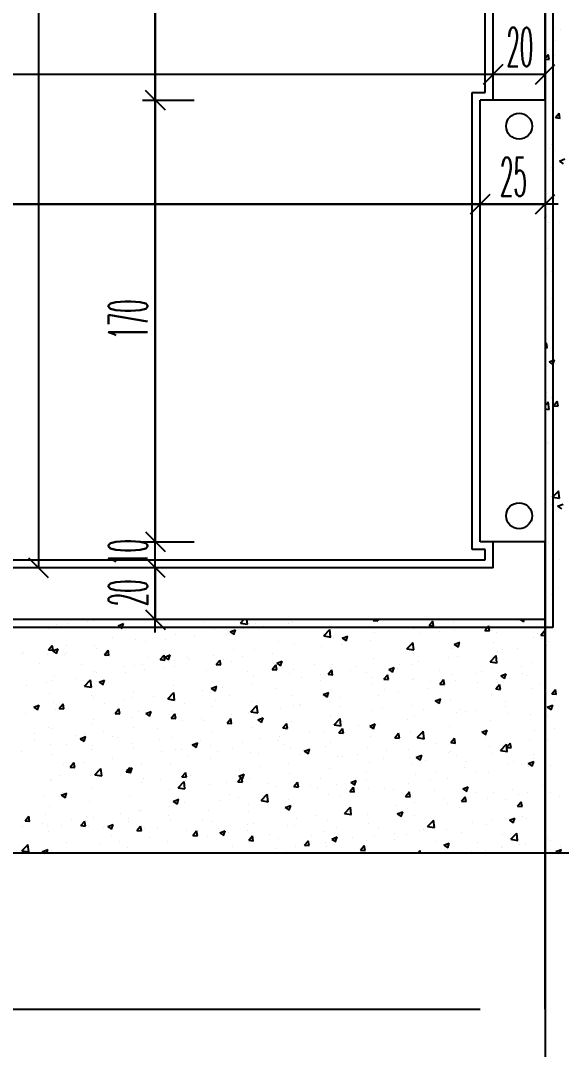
# Model space of a CAD drawing. Extents: x 78 to 306, y -397 to 18.
# Drawn here: x 271.4868 to 271.5284, y -396.7667 to -396.6874 of the extents above; entities that cross this region are included whole.
import ezdxf

# ---------------------------------------------------------------- set-up
doc = ezdxf.new("R2010")
doc.units = 0
doc.header["$LTSCALE"] = 0.5
doc.header["$MEASUREMENT"] = 0
for name, pattern in [('DASHDOT2', [0.5, 0.25, -0.125, 0, -0.125]), ('DASHED', [0.75, 0.5, -0.25]), ('DOT2', [0.125, 0, -0.125])]:
    doc.linetypes.add(name, pattern=pattern)
doc.layers.get('0').update_dxf_attribs({"linetype": 'CONTINUOUS'})
for name, color, linetype in [('AKS', 5, 'DASHDOT2'), ('ASHADE', 7, 'CONTINUOUS'), ('DUVAR', 6, 'CONTINUOUS'), ('INS.YAKL.', 30, 'CONTINUOUS'), ('IZDUSUM', 2, 'DOT2'), ('KOLON', 4, 'CONTINUOUS'), ('MERDIVEN', 3, 'CONTINUOUS'), ('OLCU', 31, 'CONTINUOUS'), ('SIVA', 7, 'CONTINUOUS'), ('TARAMA', 8, 'CONTINUOUS')]:
    doc.layers.add(name, color=color, linetype=linetype)
doc.styles.add('OLCUIC', font='ROMANS.SHX', dxfattribs={"width": 0.4, "height": 0.15})

msp = doc.modelspace()

# ---------------------------------------------------------------- linework, layer by layer
at = {"color": 0, "linetype": 'ByBlock'}
for p, q in [((271.523894, -396.69081), (271.522394, -396.69231)), ((271.522394, -396.69231), (271.523894, -396.69081)), ((271.526394, -396.69231), (271.527894, -396.69081)), ((271.497894, -396.69431), (271.496394, -396.69281)), ((271.496394, -396.69281), (271.497894, -396.69431)), ((271.522894, -396.70081), (271.521394, -396.70231)), ((271.521394, -396.70231), (271.522894, -396.70081)), ((271.526394, -396.70231), (271.527894, -396.70081)), ((271.496394, -396.72681), (271.497894, -396.72831)), ((271.496394, -396.72681), (271.497894, -396.72831)), ((271.487394, -396.72881), (271.488894, -396.73031)), ((271.497894, -396.73031), (271.496394, -396.72881)), ((271.497894, -396.73031), (271.496394, -396.72881)), ((271.496394, -396.73281), (271.497894, -396.73431))]:
    msp.add_line(p, q, dxfattribs=at)
at = {"layer": 'AKS'}
for p, q in [((271.515144, -396.35156), (271.515144, -396.83956)), ((271.511144, -396.35556), (271.511144, -396.83556)), ((271.525144, -396.35556), (271.525144, -396.83556)), ((271.333144, -396.69556), (271.629144, -396.69556)), ((271.333144, -396.72156), (271.625144, -396.72156)), ((271.333144, -396.72556), (271.629144, -396.72556))]:
    msp.add_line(p, q, dxfattribs=at)
at = {"layer": 'ASHADE'}
for centre in [(271.525144, -396.69556), (271.525144, -396.72556)]:
    msp.add_circle(centre, 0.001, dxfattribs=at)
at = {"layer": 'DUVAR'}
for p, q in [((271.523144, -396.69356), (271.523144, -396.66056)), ((271.527144, -396.69356), (271.527144, -396.66056)), ((271.523144, -396.72956), (271.523144, -396.72756)), ((271.527144, -396.73356), (271.527144, -396.72756)), ((271.523144, -396.72956), (271.426144, -396.72956)), ((271.527144, -396.73356), (271.422144, -396.73356))]:
    msp.add_line(p, q, dxfattribs=at)
at = {"layer": 'INS.YAKL.', "linetype": 'DASHED', "ltscale": 0.5}
msp.add_line((271.527144, -396.439736), (271.527144, -396.897594), dxfattribs=at)
at = {"layer": 'IZDUSUM', "ltscale": 0.6}
for p, q in [((271.527144, -396.76356), (271.527144, -396.73356)), ((271.422144, -396.76356), (271.527144, -396.76356))]:
    msp.add_line(p, q, dxfattribs=at)
at = {"layer": 'KOLON'}
for p, q in [((271.522144, -396.72756), (271.522144, -396.69356)), ((271.527144, -396.69356), (271.522144, -396.69356)), ((271.527144, -396.69356), (271.527144, -396.72756)), ((271.527144, -396.72756), (271.522144, -396.72756))]:
    msp.add_line(p, q, dxfattribs=at)
at = {"layer": 'MERDIVEN'}
msp.add_line((271.545144, -396.75156), (271.404144, -396.75156), dxfattribs=at)
at = {"layer": 'OLCU', "ltscale": 1.4}
for p, q in [((271.497144, -396.73456), (271.497144, -396.45656)), ((271.488144, -396.58856), (271.488144, -396.72956)), ((271.497144, -396.66056), (271.497144, -396.69356)), ((271.143144, -396.69156), (271.523144, -396.69156)), ((271.523144, -396.69156), (271.527144, -396.69156)), ((271.496144, -396.69356), (271.500144, -396.69356)), ((271.497144, -396.69356), (271.497144, -396.72756)), ((271.528144, -396.70156), (271.138144, -396.70156)), ((271.427144, -396.70156), (271.522144, -396.70156)), ((271.522144, -396.70156), (271.527144, -396.70156)), ((271.497144, -396.72756), (271.497144, -396.72606)), ((271.496144, -396.72756), (271.500144, -396.72756)), ((271.497144, -396.72956), (271.497144, -396.73356)), ((271.497144, -396.72956), (271.497144, -396.73106))]:
    msp.add_line(p, q, dxfattribs=at)
at = {"layer": 'SIVA', "ltscale": 1.4}
for p, q in [((271.522544, -396.69296), (271.522544, -396.65996)), ((271.527744, -396.66816), (271.527744, -396.69356)), ((271.521544, -396.72816), (271.521544, -396.69296)), ((271.521544, -396.69296), (271.522544, -396.69296)), ((271.527744, -396.69356), (271.527744, -396.72756)), ((271.522544, -396.72816), (271.521544, -396.72816)), ((271.522544, -396.72896), (271.522544, -396.72816)), ((271.527744, -396.72756), (271.527744, -396.73416)), ((271.426744, -396.72896), (271.522544, -396.72896)), ((271.527744, -396.73416), (271.421544, -396.73416))]:
    msp.add_line(p, q, dxfattribs=at)
at = {"layer": 'TARAMA'}
for p, q in [((271.52797, -396.687934), (271.52797, -396.687934)), ((271.528304, -396.68812), (271.528304, -396.68812)), ((271.52791, -396.688964), (271.52791, -396.688964)), ((271.527144, -396.690336), (271.527392, -396.69004)), ((271.527456, -396.690418), (271.527387, -396.690042)), ((271.52748, -396.689642), (271.52748, -396.689642)), ((271.527893, -396.690103), (271.527893, -396.690103)), ((271.527144, -396.690388), (271.527462, -396.690416)), ((271.527837, -396.690961), (271.527837, -396.690961)), ((271.527764, -396.692958), (271.527764, -396.692958)), ((271.52771, -396.69366), (271.52771, -396.69366)), ((271.527207, -396.695041), (271.527207, -396.695041)), ((271.527691, -396.694956), (271.527691, -396.694956)), ((271.527936, -396.694898), (271.528225, -396.694553)), ((271.527936, -396.694898), (271.528294, -396.694929)), ((271.528289, -396.694931), (271.528219, -396.694555)), ((271.527463, -396.69724), (271.527463, -396.69724)), ((271.527618, -396.696953), (271.527618, -396.696953)), ((271.527951, -396.697421), (271.527951, -396.697421)), ((271.528249, -396.698247), (271.528669, -396.698085)), ((271.527545, -396.698951), (271.527545, -396.698951)), ((271.527641, -396.698771), (271.527641, -396.698771)), ((271.528249, -396.698247), (271.528547, -396.698448)), ((271.527472, -396.700948), (271.527472, -396.700948)), ((271.527565, -396.70094), (271.527565, -396.70094)), ((271.527693, -396.701258), (271.527693, -396.701258)), ((271.528048, -396.701293), (271.528048, -396.701293)), ((271.527144, -396.702461), (271.527209, -396.702436)), ((271.527144, -396.702615), (271.527203, -396.702438)), ((271.527399, -396.702945), (271.527399, -396.702945)), ((271.528259, -396.703007), (271.528259, -396.703007)), ((271.527326, -396.704943), (271.527326, -396.704943)), ((271.527445, -396.704838), (271.527445, -396.704838)), ((271.527624, -396.706738), (271.527624, -396.706738)), ((271.527254, -396.70694), (271.527254, -396.70694)), ((271.527181, -396.708937), (271.527181, -396.708937)), ((271.527675, -396.708856), (271.527675, -396.708856)), ((271.527313, -396.709608), (271.527313, -396.709608)), ((271.527144, -396.712358), (271.527251, -396.712229)), ((271.527236, -396.711776), (271.527236, -396.711776)), ((271.527315, -396.712607), (271.527246, -396.712231)), ((271.527427, -396.712436), (271.527427, -396.712436)), ((271.527144, -396.71259), (271.527321, -396.712606)), ((271.527451, -396.713715), (271.527871, -396.713554)), ((271.527451, -396.713715), (271.527749, -396.713916)), ((271.527743, -396.713918), (271.527865, -396.713555)), ((271.52793, -396.713844), (271.52793, -396.713844)), ((271.527271, -396.716039), (271.527271, -396.716039)), ((271.527144, -396.717064), (271.527399, -396.716799)), ((271.527459, -396.717369), (271.527393, -396.716799)), ((271.527657, -396.716453), (271.527657, -396.716453)), ((271.527795, -396.717087), (271.528084, -396.716743)), ((271.527795, -396.717087), (271.528153, -396.717119)), ((271.528148, -396.71712), (271.528078, -396.716744)), ((271.527144, -396.717319), (271.527465, -396.717369)), ((271.527367, -396.719911), (271.527367, -396.719911)), ((271.527409, -396.720033), (271.527409, -396.720033)), ((271.528111, -396.72229), (271.528111, -396.72229)), ((271.527639, -396.724051), (271.527639, -396.724051)), ((271.527727, -396.724124), (271.528194, -396.723637)), ((271.527727, -396.724124), (271.52826, -396.724207)), ((271.528254, -396.724207), (271.528188, -396.723637)), ((271.527602, -396.72468), (271.527602, -396.72468)), ((271.528112, -396.724833), (271.528532, -396.724671)), ((271.528112, -396.724833), (271.528411, -396.725034)), ((271.528208, -396.726162), (271.528208, -396.726162)), ((271.527392, -396.727631), (271.527392, -396.727631)), ((271.528235, -396.728914), (271.528235, -396.728914)), ((271.528158, -396.731083), (271.528158, -396.731083)), ((271.527622, -396.731649), (271.527622, -396.731649)), ((271.527784, -396.731607), (271.527784, -396.731607)), ((271.491918, -396.733695), (271.491918, -396.733695)), ((271.492401, -396.733638), (271.492401, -396.733638)), ((271.494283, -396.734028), (271.494703, -396.733867)), ((271.494575, -396.734231), (271.494697, -396.733868)), ((271.500836, -396.733754), (271.500836, -396.733754)), ((271.500967, -396.733574), (271.500967, -396.733574)), ((271.503704, -396.733827), (271.50396, -396.73356)), ((271.503704, -396.733827), (271.504237, -396.73391)), ((271.50417, -396.73371), (271.50417, -396.73371)), ((271.504232, -396.73391), (271.504191, -396.73356)), ((271.504842, -396.733844), (271.504842, -396.733844)), ((271.507373, -396.733845), (271.507373, -396.733845)), ((271.507739, -396.733771), (271.507739, -396.733771)), ((271.513911, -396.733634), (271.513973, -396.73356)), ((271.513911, -396.733634), (271.514269, -396.733665)), ((271.514263, -396.733667), (271.514244, -396.73356)), ((271.518214, -396.73401), (271.518503, -396.733666)), ((271.518567, -396.734043), (271.518498, -396.733667)), ((271.520108, -396.733778), (271.520108, -396.733778)), ((271.525078, -396.733647), (271.525078, -396.733647)), ((271.52523, -396.73356), (271.525491, -396.733736)), ((271.525485, -396.733737), (271.525545, -396.73356)), ((271.488901, -396.734238), (271.488901, -396.734238)), ((271.489541, -396.733937), (271.489541, -396.733937)), ((271.490416, -396.733893), (271.490416, -396.733893)), ((271.494283, -396.734028), (271.494581, -396.734229)), ((271.497337, -396.734354), (271.497337, -396.734354)), ((271.501726, -396.734294), (271.501726, -396.734294)), ((271.502906, -396.734509), (271.503326, -396.734347)), ((271.502906, -396.734509), (271.503204, -396.73471)), ((271.503198, -396.734711), (271.50332, -396.734349)), ((271.503965, -396.734268), (271.503965, -396.734268)), ((271.505467, -396.73407), (271.505467, -396.73407)), ((271.510107, -396.73482), (271.510575, -396.734333)), ((271.510126, -396.734652), (271.510126, -396.734652)), ((271.510635, -396.734903), (271.510569, -396.734333)), ((271.510575, -396.73398), (271.510575, -396.73398)), ((271.513625, -396.734052), (271.513625, -396.734052)), ((271.513778, -396.734116), (271.513778, -396.734116)), ((271.513997, -396.734585), (271.513997, -396.734585)), ((271.516981, -396.734251), (271.516981, -396.734251)), ((271.517077, -396.734162), (271.517077, -396.734162)), ((271.517514, -396.734643), (271.517514, -396.734643)), ((271.518214, -396.73401), (271.518573, -396.734042)), ((271.519016, -396.734445), (271.519016, -396.734445)), ((271.520184, -396.734386), (271.520184, -396.734386)), ((271.521288, -396.734146), (271.521288, -396.734146)), ((271.522518, -396.734387), (271.522807, -396.734042)), ((271.522518, -396.734387), (271.522876, -396.734418)), ((271.52287, -396.73442), (271.522801, -396.734044)), ((271.523387, -396.734522), (271.523387, -396.734522)), ((271.52659, -396.734657), (271.52659, -396.734657)), ((271.526821, -396.734763), (271.52711, -396.734419)), ((271.527174, -396.734796), (271.527105, -396.73442)), ((271.493838, -396.734955), (271.493838, -396.734955)), ((271.495615, -396.7351), (271.495615, -396.7351)), ((271.496401, -396.735264), (271.496401, -396.735264)), ((271.497903, -396.735066), (271.497903, -396.735066)), ((271.498695, -396.734678), (271.498695, -396.734678)), ((271.500176, -396.734767), (271.500176, -396.734767)), ((271.506627, -396.735253), (271.506627, -396.735253)), ((271.50785, -396.735419), (271.50785, -396.735419)), ((271.510107, -396.73482), (271.510641, -396.734903)), ((271.510881, -396.735034), (271.510881, -396.735034)), ((271.511452, -396.735441), (271.511452, -396.735441)), ((271.511528, -396.734989), (271.511949, -396.734828)), ((271.511528, -396.734989), (271.511827, -396.73519)), ((271.511821, -396.735192), (271.511943, -396.734829)), ((271.513725, -396.735142), (271.513725, -396.735142)), ((271.516511, -396.735813), (271.516978, -396.735326)), ((271.517038, -396.735896), (271.516972, -396.735327)), ((271.520151, -396.73547), (271.520571, -396.735308)), ((271.520444, -396.735672), (271.520565, -396.73531)), ((271.523151, -396.735326), (271.523151, -396.735326)), ((271.526232, -396.734903), (271.526232, -396.734903)), ((271.526821, -396.734763), (271.52718, -396.734795)), ((271.527374, -396.735229), (271.527374, -396.735229)), ((271.48684, -396.736156), (271.48684, -396.736156)), ((271.486987, -396.736099), (271.486987, -396.736099)), ((271.488922, -396.735888), (271.489211, -396.735543)), ((271.488922, -396.735888), (271.48928, -396.735919)), ((271.489274, -396.735921), (271.489205, -396.735545)), ((271.489242, -396.735963), (271.489662, -396.735802)), ((271.489242, -396.735963), (271.48954, -396.736164)), ((271.489468, -396.735934), (271.489468, -396.735934)), ((271.489534, -396.736166), (271.489656, -396.735803)), ((271.490189, -396.736234), (271.490189, -396.736234)), ((271.490339, -396.735556), (271.490339, -396.735556)), ((271.49034, -396.736062), (271.49034, -396.736062)), ((271.492498, -396.73555), (271.492498, -396.73555)), ((271.492612, -396.735763), (271.492612, -396.735763)), ((271.493225, -396.736264), (271.493514, -396.73592)), ((271.493578, -396.736297), (271.493509, -396.735921)), ((271.503128, -396.735853), (271.503128, -396.735853)), ((271.504769, -396.735841), (271.504769, -396.735841)), ((271.506161, -396.736138), (271.506161, -396.736138)), ((271.50995, -396.735639), (271.50995, -396.735639)), ((271.516511, -396.735813), (271.517044, -396.735896)), ((271.517005, -396.73616), (271.517005, -396.73616)), ((271.520035, -396.735775), (271.520035, -396.735775)), ((271.520151, -396.73547), (271.52045, -396.735671)), ((271.523499, -396.736014), (271.523499, -396.736014)), ((271.523875, -396.73583), (271.523875, -396.73583)), ((271.525001, -396.735816), (271.525001, -396.735816)), ((271.527274, -396.735517), (271.527274, -396.735517)), ((271.488252, -396.736905), (271.488252, -396.736905)), ((271.488837, -396.73626), (271.488837, -396.73626)), ((271.493225, -396.736264), (271.493584, -396.736296)), ((271.493392, -396.73637), (271.493392, -396.73637)), ((271.496595, -396.736505), (271.496595, -396.736505)), ((271.497529, -396.736641), (271.497818, -396.736296)), ((271.497529, -396.736641), (271.497887, -396.736672)), ((271.497882, -396.736674), (271.497812, -396.736298)), ((271.497864, -396.736444), (271.498284, -396.736282)), ((271.497864, -396.736444), (271.498163, -396.736645)), ((271.498157, -396.736647), (271.498279, -396.736284)), ((271.498622, -396.736675), (271.498622, -396.736675)), ((271.499629, -396.736454), (271.499629, -396.736454)), ((271.499798, -396.73664), (271.499798, -396.73664)), ((271.501653, -396.736291), (271.501653, -396.736291)), ((271.501832, -396.737017), (271.502122, -396.736673)), ((271.501832, -396.737017), (271.502191, -396.737049)), ((271.502185, -396.73705), (271.502116, -396.736674)), ((271.502387, -396.736635), (271.502387, -396.736635)), ((271.503001, -396.736776), (271.503001, -396.736776)), ((271.503889, -396.736437), (271.503889, -396.736437)), ((271.506204, -396.736911), (271.506204, -396.736911)), ((271.506487, -396.736924), (271.506907, -396.736763)), ((271.506487, -396.736924), (271.506786, -396.737126)), ((271.50678, -396.737127), (271.506901, -396.736765)), ((271.510808, -396.737032), (271.510808, -396.737032)), ((271.513924, -396.736582), (271.513924, -396.736582)), ((271.515936, -396.737009), (271.515936, -396.737009)), ((271.516877, -396.737031), (271.516877, -396.737031)), ((271.517438, -396.736812), (271.517438, -396.736812)), ((271.51971, -396.736513), (271.51971, -396.736513)), ((271.520376, -396.73643), (271.520376, -396.73643)), ((271.522914, -396.736806), (271.523382, -396.736319)), ((271.522914, -396.736806), (271.523448, -396.736889)), ((271.523442, -396.736889), (271.523376, -396.73632)), ((271.526159, -396.7369), (271.526159, -396.7369)), ((271.491455, -396.73704), (271.491455, -396.73704)), ((271.492425, -396.737547), (271.492425, -396.737547)), ((271.492631, -396.737655), (271.492631, -396.737655)), ((271.494657, -396.737176), (271.494657, -396.737176)), ((271.494823, -396.73763), (271.494823, -396.73763)), ((271.495542, -396.737097), (271.495542, -396.737097)), ((271.49613, -396.737055), (271.49613, -396.737055)), ((271.496325, -396.737433), (271.496325, -396.737433)), ((271.49786, -396.737311), (271.49786, -396.737311)), ((271.498597, -396.737133), (271.498597, -396.737133)), ((271.501063, -396.737446), (271.501063, -396.737446)), ((271.504266, -396.737582), (271.504266, -396.737582)), ((271.506136, -396.737394), (271.506425, -396.737049)), ((271.506136, -396.737394), (271.506495, -396.737425)), ((271.506489, -396.737427), (271.506419, -396.737051)), ((271.507469, -396.737717), (271.507469, -396.737717)), ((271.507777, -396.737416), (271.507777, -396.737416)), ((271.509407, -396.737046), (271.509407, -396.737046)), ((271.509874, -396.737807), (271.509874, -396.737807)), ((271.510439, -396.73777), (271.510729, -396.737426)), ((271.510439, -396.73777), (271.510798, -396.737802)), ((271.510792, -396.737803), (271.510723, -396.737427)), ((271.512146, -396.737508), (271.512146, -396.737508)), ((271.51261, -396.737182), (271.51261, -396.737182)), ((271.513378, -396.737631), (271.513378, -396.737631)), ((271.514743, -396.738147), (271.515032, -396.737802)), ((271.515096, -396.73818), (271.515026, -396.737804)), ((271.51511, -396.737405), (271.51553, -396.737243)), ((271.51511, -396.737405), (271.515408, -396.737606)), ((271.515402, -396.737608), (271.515524, -396.737245)), ((271.515813, -396.737317), (271.515813, -396.737317)), ((271.519016, -396.737452), (271.519016, -396.737452)), ((271.519962, -396.737773), (271.519962, -396.737773)), ((271.521814, -396.737748), (271.521814, -396.737748)), ((271.522219, -396.737588), (271.522219, -396.737588)), ((271.523079, -396.737323), (271.523079, -396.737323)), ((271.523733, -396.737885), (271.524153, -396.737724)), ((271.524025, -396.738088), (271.524147, -396.737726)), ((271.525313, -396.737147), (271.525313, -396.737147)), ((271.525422, -396.737723), (271.525422, -396.737723)), ((271.488761, -396.738428), (271.488761, -396.738428)), ((271.489131, -396.738256), (271.489131, -396.738256)), ((271.489395, -396.737931), (271.489395, -396.737931)), ((271.491033, -396.738129), (271.491033, -396.738129)), ((271.491692, -396.738679), (271.49216, -396.738192)), ((271.49222, -396.738762), (271.492154, -396.738192)), ((271.492823, -396.738379), (271.493243, -396.738218)), ((271.492823, -396.738379), (271.493121, -396.73858)), ((271.493116, -396.738582), (271.493237, -396.738219)), ((271.50158, -396.738288), (271.50158, -396.738288)), ((271.504583, -396.738504), (271.504583, -396.738504)), ((271.504696, -396.737838), (271.504696, -396.737838)), ((271.508372, -396.738005), (271.508372, -396.738005)), ((271.509878, -396.738232), (271.509878, -396.738232)), ((271.510672, -396.737852), (271.510672, -396.737852)), ((271.513851, -396.738579), (271.513851, -396.738579)), ((271.513875, -396.737988), (271.513875, -396.737988)), ((271.514743, -396.738147), (271.515102, -396.738178)), ((271.516932, -396.738157), (271.516932, -396.738157)), ((271.517078, -396.738123), (271.517078, -396.738123)), ((271.518314, -396.738348), (271.518314, -396.738348)), ((271.519047, -396.738524), (271.519336, -396.738179)), ((271.519047, -396.738524), (271.519405, -396.738555)), ((271.519399, -396.738556), (271.51933, -396.73818)), ((271.520281, -396.738258), (271.520281, -396.738258)), ((271.521921, -396.73838), (271.521921, -396.73838)), ((271.52335, -396.7389), (271.523639, -396.738555)), ((271.523423, -396.738182), (271.523423, -396.738182)), ((271.523484, -396.738394), (271.523484, -396.738394)), ((271.523703, -396.738933), (271.523634, -396.738557)), ((271.523733, -396.737885), (271.524031, -396.738087)), ((271.525695, -396.737883), (271.525695, -396.737883)), ((271.526687, -396.738529), (271.526687, -396.738529)), ((271.487259, -396.738626), (271.487259, -396.738626)), ((271.488996, -396.739284), (271.488996, -396.739284)), ((271.491692, -396.738679), (271.492226, -396.738761)), ((271.495469, -396.739095), (271.495469, -396.739095)), ((271.498096, -396.739672), (271.498563, -396.739185)), ((271.498549, -396.738672), (271.498549, -396.738672)), ((271.498624, -396.739755), (271.498557, -396.739185)), ((271.500808, -396.739001), (271.500808, -396.739001)), ((271.501446, -396.738859), (271.501866, -396.738698)), ((271.501446, -396.738859), (271.501744, -396.739061)), ((271.501738, -396.739062), (271.50186, -396.7387)), ((271.50231, -396.738803), (271.50231, -396.738803)), ((271.506379, -396.738833), (271.506379, -396.738833)), ((271.507704, -396.739413), (271.507704, -396.739413)), ((271.510069, -396.73934), (271.510489, -396.739179)), ((271.510069, -396.73934), (271.510367, -396.739541)), ((271.510361, -396.739543), (271.510483, -396.73918)), ((271.510735, -396.739029), (271.510735, -396.739029)), ((271.514357, -396.739376), (271.514357, -396.739376)), ((271.514815, -396.738949), (271.514815, -396.738949)), ((271.515859, -396.739178), (271.515859, -396.739178)), ((271.518132, -396.738879), (271.518132, -396.738879)), ((271.523006, -396.73932), (271.523006, -396.73932)), ((271.52335, -396.7389), (271.523709, -396.738931)), ((271.526086, -396.738898), (271.526086, -396.738898)), ((271.527604, -396.739247), (271.527604, -396.739247)), ((271.527654, -396.739277), (271.527943, -396.738932)), ((271.527654, -396.739277), (271.528012, -396.739308)), ((271.528007, -396.739309), (271.527937, -396.738933)), ((271.487782, -396.740314), (271.488202, -396.740153)), ((271.488074, -396.740517), (271.488196, -396.740154)), ((271.489322, -396.739929), (271.489322, -396.739929)), ((271.489754, -396.740401), (271.490043, -396.740056)), ((271.490107, -396.740434), (271.490038, -396.740058)), ((271.492199, -396.73942), (271.492199, -396.73942)), ((271.492352, -396.739545), (271.492352, -396.739545)), ((271.493244, -396.739997), (271.493244, -396.739997)), ((271.494746, -396.739799), (271.494746, -396.739799)), ((271.495402, -396.739555), (271.495402, -396.739555)), ((271.497019, -396.7395), (271.497019, -396.7395)), ((271.498096, -396.739672), (271.498629, -396.739755)), ((271.498605, -396.73969), (271.498605, -396.73969)), ((271.499381, -396.740034), (271.499381, -396.740034)), ((271.501807, -396.739825), (271.501807, -396.739825)), ((271.50288, -396.739433), (271.50288, -396.739433)), ((271.504499, -396.740665), (271.504967, -396.740178)), ((271.504623, -396.739836), (271.504623, -396.739836)), ((271.505027, -396.740748), (271.504961, -396.740178)), ((271.50501, -396.739961), (271.50501, -396.739961)), ((271.507817, -396.74015), (271.507817, -396.74015)), ((271.508213, -396.740096), (271.508213, -396.740096)), ((271.508295, -396.740174), (271.508295, -396.740174)), ((271.510568, -396.739875), (271.510568, -396.739875)), ((271.511316, -396.73955), (271.511316, -396.73955)), ((271.516859, -396.740154), (271.516859, -396.740154)), ((271.518691, -396.73982), (271.519111, -396.739659)), ((271.518691, -396.73982), (271.51899, -396.740022)), ((271.518984, -396.740023), (271.519106, -396.739661)), ((271.519889, -396.73977), (271.519889, -396.73977)), ((271.524105, -396.739847), (271.524105, -396.739847)), ((271.527314, -396.740301), (271.527734, -396.74014)), ((271.527607, -396.740504), (271.527728, -396.740141)), ((271.527906, -396.739751), (271.527906, -396.739751)), ((271.487183, -396.740795), (271.487183, -396.740795)), ((271.487782, -396.740314), (271.48808, -396.740515)), ((271.489455, -396.740496), (271.489455, -396.740496)), ((271.489754, -396.740401), (271.490113, -396.740432)), ((271.494058, -396.740778), (271.494347, -396.740433)), ((271.494058, -396.740778), (271.494416, -396.740809)), ((271.494411, -396.740811), (271.494341, -396.740434)), ((271.495882, -396.740635), (271.495882, -396.740635)), ((271.496404, -396.740795), (271.496825, -396.740633)), ((271.496404, -396.740795), (271.496703, -396.740996)), ((271.496697, -396.740997), (271.496819, -396.740635)), ((271.498361, -396.741154), (271.498651, -396.740809)), ((271.498476, -396.74067), (271.498476, -396.74067)), ((271.498714, -396.741187), (271.498645, -396.740811)), ((271.501507, -396.740286), (271.501507, -396.740286)), ((271.503004, -396.740871), (271.503004, -396.740871)), ((271.504318, -396.740751), (271.504318, -396.740751)), ((271.504499, -396.740665), (271.505033, -396.740748)), ((271.506793, -396.740372), (271.506793, -396.740372)), ((271.511416, -396.740231), (271.511416, -396.740231)), ((271.513778, -396.740577), (271.513778, -396.740577)), ((271.514619, -396.740367), (271.514619, -396.740367)), ((271.517822, -396.740502), (271.517822, -396.740502)), ((271.520342, -396.740747), (271.520342, -396.740747)), ((271.520606, -396.740448), (271.520606, -396.740448)), ((271.521025, -396.740637), (271.521025, -396.740637)), ((271.521845, -396.740549), (271.521845, -396.740549)), ((271.524117, -396.74025), (271.524117, -396.74025)), ((271.524228, -396.740773), (271.524228, -396.740773)), ((271.526013, -396.740895), (271.526013, -396.740895)), ((271.527314, -396.740301), (271.527613, -396.740502)), ((271.527431, -396.740908), (271.527431, -396.740908)), ((271.492279, -396.741542), (271.492279, -396.741542)), ((271.492383, -396.741235), (271.492383, -396.741235)), ((271.495396, -396.741092), (271.495396, -396.741092)), ((271.498361, -396.741154), (271.49872, -396.741185)), ((271.49923, -396.741367), (271.49923, -396.741367)), ((271.500732, -396.74117), (271.500732, -396.74117)), ((271.500819, -396.741351), (271.500819, -396.741351)), ((271.502665, -396.741531), (271.502954, -396.741186)), ((271.502665, -396.741531), (271.503023, -396.741562)), ((271.503018, -396.741564), (271.502948, -396.741187)), ((271.505027, -396.741275), (271.505447, -396.741114)), ((271.505027, -396.741275), (271.505326, -396.741476)), ((271.50532, -396.741478), (271.505441, -396.741115)), ((271.506968, -396.741907), (271.507258, -396.741562)), ((271.507321, -396.74194), (271.507252, -396.741564)), ((271.507631, -396.741411), (271.507631, -396.741411)), ((271.510662, -396.741027), (271.510662, -396.741027)), ((271.510903, -396.741658), (271.51137, -396.741171)), ((271.510903, -396.741658), (271.511436, -396.741741)), ((271.51143, -396.741741), (271.511364, -396.741171)), ((271.512779, -396.741742), (271.512779, -396.741742)), ((271.513608, -396.741649), (271.513608, -396.741649)), ((271.51365, -396.741756), (271.51407, -396.741594)), ((271.51365, -396.741756), (271.513948, -396.741957)), ((271.513943, -396.741959), (271.514064, -396.741596)), ((271.514281, -396.741545), (271.514281, -396.741545)), ((271.516553, -396.741245), (271.516553, -396.741245)), ((271.517107, -396.741049), (271.517107, -396.741049)), ((271.519816, -396.741768), (271.519816, -396.741768)), ((271.522933, -396.741318), (271.522933, -396.741318)), ((271.487827, -396.74235), (271.487827, -396.74235)), ((271.488884, -396.741836), (271.488884, -396.741836)), ((271.489249, -396.741926), (271.489249, -396.741926)), ((271.49103, -396.742485), (271.49103, -396.742485)), ((271.491363, -396.74273), (271.491783, -396.742569)), ((271.491656, -396.742933), (271.491777, -396.74257)), ((271.491666, -396.742363), (271.491666, -396.742363)), ((271.493168, -396.742166), (271.493168, -396.742166)), ((271.493821, -396.742553), (271.493821, -396.742553)), ((271.49544, -396.741866), (271.49544, -396.741866)), ((271.49732, -396.741952), (271.49732, -396.741952)), ((271.501434, -396.742283), (271.501434, -396.742283)), ((271.50455, -396.741833), (271.50455, -396.741833)), ((271.506717, -396.74254), (271.506717, -396.74254)), ((271.506968, -396.741907), (271.507327, -396.741939)), ((271.508989, -396.742241), (271.508989, -396.742241)), ((271.510108, -396.74225), (271.510108, -396.74225)), ((271.511272, -396.742284), (271.511561, -396.741939)), ((271.511272, -396.742284), (271.511631, -396.742315)), ((271.511625, -396.742317), (271.511555, -396.74194)), ((271.513705, -396.742574), (271.513705, -396.742574)), ((271.515576, -396.74266), (271.515865, -396.742315)), ((271.515928, -396.742693), (271.515859, -396.742317)), ((271.516786, -396.742152), (271.516786, -396.742152)), ((271.517306, -396.742651), (271.517774, -396.742164)), ((271.517834, -396.742734), (271.517768, -396.742164)), ((271.522273, -396.742236), (271.522693, -396.742075)), ((271.522273, -396.742236), (271.522571, -396.742437)), ((271.522565, -396.742439), (271.522687, -396.742076)), ((271.526328, -396.742117), (271.526328, -396.742117)), ((271.52783, -396.74192), (271.52783, -396.74192)), ((271.487877, -396.742862), (271.487877, -396.742862)), ((271.489092, -396.743156), (271.489092, -396.743156)), ((271.490321, -396.743153), (271.490321, -396.743153)), ((271.491363, -396.74273), (271.491662, -396.742931)), ((271.492295, -396.743291), (271.492295, -396.743291)), ((271.494233, -396.742621), (271.494233, -396.742621)), ((271.495323, -396.74309), (271.495323, -396.74309)), ((271.497436, -396.742756), (271.497436, -396.742756)), ((271.498403, -396.742667), (271.498403, -396.742667)), ((271.499986, -396.74321), (271.500406, -396.743049)), ((271.499986, -396.74321), (271.500284, -396.743412)), ((271.500278, -396.743413), (271.5004, -396.743051)), ((271.500639, -396.742891), (271.500639, -396.742891)), ((271.501426, -396.743237), (271.501426, -396.743237)), ((271.503842, -396.743027), (271.503842, -396.743027)), ((271.505215, -396.742738), (271.505215, -396.742738)), ((271.506609, -396.742851), (271.506609, -396.742851)), ((271.507045, -396.743162), (271.507045, -396.743162)), ((271.510248, -396.743297), (271.510248, -396.743297)), ((271.510589, -396.743024), (271.510589, -396.743024)), ((271.515576, -396.74266), (271.515934, -396.742692)), ((271.517306, -396.742651), (271.51784, -396.742734)), ((271.518764, -396.743113), (271.518764, -396.743113)), ((271.519879, -396.743037), (271.520168, -396.742692)), ((271.519879, -396.743037), (271.520238, -396.743068)), ((271.520232, -396.74307), (271.520163, -396.742694)), ((271.520266, -396.742915), (271.520266, -396.742915)), ((271.522538, -396.742616), (271.522538, -396.742616)), ((271.52286, -396.743315), (271.52286, -396.743315)), ((271.52371, -396.743644), (271.524177, -396.743157)), ((271.524237, -396.743727), (271.524171, -396.743157)), ((271.524183, -396.743413), (271.524472, -396.743068)), ((271.524535, -396.743446), (271.524466, -396.74307)), ((271.52594, -396.742893), (271.52594, -396.742893)), ((271.527356, -396.742827), (271.527356, -396.742827)), ((271.486822, -396.743754), (271.486822, -396.743754)), ((271.489176, -396.743924), (271.489176, -396.743924)), ((271.492206, -396.743539), (271.492206, -396.743539)), ((271.495498, -396.743427), (271.495498, -396.743427)), ((271.497651, -396.743734), (271.497651, -396.743734)), ((271.498701, -396.743562), (271.498701, -396.743562)), ((271.499153, -396.743536), (271.499153, -396.743536)), ((271.499611, -396.744052), (271.499611, -396.744052)), ((271.501904, -396.743697), (271.501904, -396.743697)), ((271.50311, -396.743451), (271.50311, -396.743451)), ((271.504477, -396.743831), (271.504477, -396.743831)), ((271.505107, -396.743833), (271.505107, -396.743833)), ((271.507558, -396.743408), (271.507558, -396.743408)), ((271.50831, -396.743968), (271.50831, -396.743968)), ((271.508609, -396.743691), (271.509029, -396.74353)), ((271.508609, -396.743691), (271.508907, -396.743892)), ((271.508901, -396.743894), (271.509023, -396.743531)), ((271.5112, -396.744109), (271.5112, -396.744109)), ((271.511513, -396.744103), (271.511513, -396.744103)), ((271.512702, -396.743911), (271.512702, -396.743911)), ((271.513451, -396.743433), (271.513451, -396.743433)), ((271.514975, -396.743612), (271.514975, -396.743612)), ((271.516654, -396.743568), (271.516654, -396.743568)), ((271.516713, -396.744149), (271.516713, -396.744149)), ((271.517231, -396.744171), (271.517651, -396.74401)), ((271.517524, -396.744374), (271.517646, -396.744012)), ((271.519743, -396.743765), (271.519743, -396.743765)), ((271.519857, -396.743703), (271.519857, -396.743703)), ((271.520358, -396.744028), (271.520358, -396.744028)), ((271.52306, -396.743839), (271.52306, -396.743839)), ((271.52371, -396.743644), (271.524243, -396.743727)), ((271.523857, -396.743427), (271.523857, -396.743427)), ((271.524183, -396.743413), (271.524541, -396.743445)), ((271.526263, -396.743974), (271.526263, -396.743974)), ((271.490088, -396.74473), (271.490088, -396.74473)), ((271.490587, -396.744914), (271.490876, -396.74457)), ((271.490587, -396.744914), (271.490945, -396.744946)), ((271.490939, -396.744947), (271.49087, -396.744571)), ((271.49159, -396.744532), (271.49159, -396.744532)), ((271.493862, -396.744233), (271.493862, -396.744233)), ((271.49489, -396.745291), (271.495179, -396.744946)), ((271.495243, -396.745324), (271.495174, -396.744948)), ((271.496112, -396.744652), (271.496112, -396.744652)), ((271.49833, -396.744664), (271.49833, -396.744664)), ((271.501361, -396.74428), (271.501361, -396.74428)), ((271.505139, -396.744907), (271.505139, -396.744907)), ((271.507411, -396.744608), (271.507411, -396.744608)), ((271.513632, -396.744571), (271.513632, -396.744571)), ((271.514716, -396.744239), (271.514716, -396.744239)), ((271.516859, -396.744629), (271.516859, -396.744629)), ((271.517231, -396.744171), (271.51753, -396.744373)), ((271.517919, -396.744374), (271.517919, -396.744374)), ((271.521122, -396.744509), (271.521122, -396.744509)), ((271.524325, -396.744645), (271.524325, -396.744645)), ((271.524749, -396.744484), (271.524749, -396.744484)), ((271.525295, -396.744745), (271.525295, -396.744745)), ((271.525854, -396.744652), (271.526274, -396.744491)), ((271.525854, -396.744652), (271.526153, -396.744853)), ((271.525867, -396.74489), (271.525867, -396.74489)), ((271.526147, -396.744855), (271.526268, -396.744492)), ((271.526251, -396.744286), (271.526251, -396.744286)), ((271.527528, -396.74478), (271.527528, -396.74478)), ((271.489837, -396.745535), (271.489837, -396.745535)), ((271.492134, -396.745537), (271.492134, -396.745537)), ((271.492488, -396.745516), (271.492955, -396.745029)), ((271.492488, -396.745516), (271.493022, -396.745599)), ((271.492613, -396.745253), (271.492613, -396.745253)), ((271.493016, -396.7456), (271.492949, -396.74503)), ((271.493039, -396.745671), (271.493039, -396.745671)), ((271.49489, -396.745291), (271.495249, -396.745322)), ((271.494944, -396.745145), (271.495365, -396.744984)), ((271.494944, -396.745145), (271.495243, -396.745347)), ((271.495237, -396.745348), (271.495359, -396.744986)), ((271.49525, -396.745087), (271.49525, -396.745087)), ((271.499194, -396.745667), (271.499483, -396.745323)), ((271.499194, -396.745667), (271.499552, -396.745699)), ((271.499547, -396.7457), (271.499477, -396.745324)), ((271.499847, -396.745604), (271.499847, -396.745604)), ((271.503497, -396.746044), (271.503787, -396.745699)), ((271.503567, -396.745626), (271.503987, -396.745465)), ((271.503567, -396.745626), (271.503866, -396.745827)), ((271.503637, -396.745105), (271.503637, -396.745105)), ((271.50385, -396.746077), (271.503781, -396.745701)), ((271.50386, -396.745829), (271.503982, -396.745466)), ((271.507485, -396.745405), (271.507485, -396.745405)), ((271.510516, -396.745021), (271.510516, -396.745021)), ((271.51336, -396.745229), (271.51336, -396.745229)), ((271.517186, -396.74548), (271.517186, -396.74548)), ((271.518688, -396.745282), (271.518688, -396.745282)), ((271.52096, -396.744983), (271.52096, -396.744983)), ((271.521796, -396.745345), (271.521796, -396.745345)), ((271.522787, -396.745312), (271.522787, -396.745312)), ((271.489103, -396.745921), (271.489103, -396.745921)), ((271.489114, -396.745854), (271.489114, -396.745854)), ((271.496073, -396.7461), (271.496073, -396.7461)), ((271.496242, -396.745806), (271.496242, -396.745806)), ((271.497575, -396.745903), (271.497575, -396.745903)), ((271.498891, -396.74651), (271.499359, -396.746023)), ((271.498891, -396.74651), (271.499425, -396.746592)), ((271.499419, -396.746593), (271.499353, -396.746023)), ((271.499445, -396.745941), (271.499445, -396.745941)), ((271.501288, -396.746278), (271.501288, -396.746278)), ((271.502648, -396.746077), (271.502648, -396.746077)), ((271.503497, -396.746044), (271.503856, -396.746075)), ((271.504404, -396.745828), (271.504404, -396.745828)), ((271.505851, -396.746212), (271.505851, -396.746212)), ((271.506362, -396.74643), (271.506362, -396.74643)), ((271.507801, -396.74642), (271.50809, -396.746076)), ((271.507801, -396.74642), (271.50816, -396.746452)), ((271.508154, -396.746453), (271.508084, -396.746077)), ((271.509054, -396.746347), (271.509054, -396.746347)), ((271.509622, -396.746475), (271.509622, -396.746475)), ((271.509861, -396.74583), (271.509861, -396.74583)), ((271.511124, -396.746278), (271.511124, -396.746278)), ((271.512104, -396.746797), (271.512394, -396.746452)), ((271.51219, -396.746107), (271.51261, -396.745945)), ((271.51219, -396.746107), (271.512489, -396.746308)), ((271.512257, -396.746483), (271.512257, -396.746483)), ((271.512457, -396.74683), (271.512388, -396.746454)), ((271.512483, -396.746309), (271.512604, -396.745947)), ((271.513396, -396.745978), (271.513396, -396.745978)), ((271.514798, -396.746547), (271.514798, -396.746547)), ((271.51664, -396.746146), (271.51664, -396.746146)), ((271.518297, -396.745946), (271.518297, -396.745946)), ((271.51967, -396.745762), (271.51967, -396.745762)), ((271.520813, -396.746587), (271.521233, -396.746426)), ((271.521105, -396.74679), (271.521227, -396.746427)), ((271.526945, -396.746353), (271.526945, -396.746353)), ((271.488509, -396.747096), (271.488509, -396.747096)), ((271.489903, -396.747081), (271.490323, -396.746919)), ((271.489903, -396.747081), (271.490202, -396.747282)), ((271.490011, -396.746898), (271.490011, -396.746898)), ((271.490196, -396.747284), (271.490317, -396.746921)), ((271.492284, -396.746599), (271.492284, -396.746599)), ((271.495177, -396.747084), (271.495177, -396.747084)), ((271.498258, -396.746662), (271.498258, -396.746662)), ((271.502863, -396.747031), (271.502863, -396.747031)), ((271.50356, -396.747273), (271.50356, -396.747273)), ((271.505295, -396.747503), (271.505762, -396.747016)), ((271.505822, -396.747586), (271.505756, -396.747016)), ((271.505833, -396.746974), (271.505833, -396.746974)), ((271.510443, -396.747019), (271.510443, -396.747019)), ((271.511298, -396.747147), (271.511298, -396.747147)), ((271.512104, -396.746797), (271.512463, -396.746828)), ((271.513559, -396.746569), (271.513559, -396.746569)), ((271.51546, -396.746618), (271.51546, -396.746618)), ((271.516408, -396.747173), (271.516697, -396.746829)), ((271.516408, -396.747173), (271.516767, -396.747205)), ((271.516761, -396.747206), (271.516691, -396.74683)), ((271.518663, -396.746753), (271.518663, -396.746753)), ((271.520712, -396.74755), (271.521001, -396.747205)), ((271.520813, -396.746587), (271.521111, -396.746788)), ((271.521064, -396.747583), (271.520995, -396.747207)), ((271.521866, -396.746889), (271.521866, -396.746889)), ((271.522714, -396.74731), (271.522714, -396.74731)), ((271.523171, -396.74685), (271.523171, -396.74685)), ((271.524673, -396.746652), (271.524673, -396.746652)), ((271.525069, -396.747024), (271.525069, -396.747024)), ((271.525794, -396.746887), (271.525794, -396.746887)), ((271.527586, -396.746844), (271.527586, -396.746844)), ((271.528272, -396.747159), (271.528272, -396.747159)), ((271.48903, -396.747918), (271.48903, -396.747918)), ((271.492061, -396.747534), (271.492061, -396.747534)), ((271.498269, -396.74797), (271.498269, -396.74797)), ((271.498526, -396.747561), (271.498946, -396.7474)), ((271.498526, -396.747561), (271.498824, -396.747763)), ((271.498819, -396.747764), (271.49894, -396.747401)), ((271.499363, -396.747632), (271.499363, -396.747632)), ((271.502058, -396.747471), (271.502058, -396.747471)), ((271.504332, -396.747825), (271.504332, -396.747825)), ((271.505295, -396.747503), (271.505828, -396.747585)), ((271.507149, -396.748042), (271.507569, -396.74788)), ((271.507149, -396.748042), (271.507447, -396.748243)), ((271.507412, -396.747403), (271.507412, -396.747403)), ((271.507441, -396.748245), (271.507563, -396.747882)), ((271.507799, -396.747748), (271.507799, -396.747748)), ((271.511698, -396.748496), (271.512166, -396.748009)), ((271.512226, -396.748579), (271.51216, -396.748009)), ((271.515607, -396.747846), (271.515607, -396.747846)), ((271.517109, -396.747648), (271.517109, -396.747648)), ((271.519382, -396.747349), (271.519382, -396.747349)), ((271.519597, -396.74776), (271.519597, -396.74776)), ((271.520588, -396.748046), (271.520588, -396.748046)), ((271.520712, -396.74755), (271.52107, -396.747581)), ((271.524087, -396.747445), (271.524087, -396.747445)), ((271.525015, -396.747926), (271.525304, -396.747582)), ((271.525015, -396.747926), (271.525374, -396.747958)), ((271.525368, -396.747959), (271.525299, -396.747583)), ((271.487116, -396.749051), (271.487405, -396.748706)), ((271.487468, -396.749084), (271.487399, -396.748708)), ((271.488668, -396.748601), (271.488668, -396.748601)), ((271.491871, -396.748737), (271.491871, -396.748737)), ((271.492365, -396.748833), (271.492365, -396.748833)), ((271.494494, -396.748467), (271.494494, -396.748467)), ((271.495074, -396.748872), (271.495074, -396.748872)), ((271.495864, -396.748232), (271.495864, -396.748232)), ((271.495996, -396.748269), (271.495996, -396.748269)), ((271.498185, -396.748659), (271.498185, -396.748659)), ((271.501215, -396.748275), (271.501215, -396.748275)), ((271.5043, -396.748349), (271.5043, -396.748349)), ((271.508043, -396.748842), (271.508043, -396.748842)), ((271.509546, -396.748644), (271.509546, -396.748644)), ((271.511698, -396.748496), (271.512232, -396.748579)), ((271.511818, -396.748345), (271.511818, -396.748345)), ((271.513486, -396.748566), (271.513486, -396.748566)), ((271.515771, -396.748522), (271.516192, -396.748361)), ((271.515771, -396.748522), (271.51607, -396.748724)), ((271.516064, -396.748725), (271.516186, -396.748363)), ((271.516567, -396.748144), (271.516567, -396.748144)), ((271.517089, -396.748646), (271.517089, -396.748646)), ((271.524394, -396.749003), (271.524814, -396.748842)), ((271.524687, -396.749206), (271.524809, -396.748843)), ((271.525367, -396.74872), (271.525367, -396.74872)), ((271.525721, -396.748885), (271.525721, -396.748885)), ((271.486931, -396.749463), (271.486931, -396.749463)), ((271.487116, -396.749051), (271.487474, -396.749082)), ((271.488433, -396.749265), (271.488433, -396.749265)), ((271.488866, -396.749434), (271.488866, -396.749434)), ((271.489933, -396.749407), (271.489933, -396.749407)), ((271.490705, -396.748966), (271.490705, -396.748966)), ((271.491419, -396.749427), (271.491708, -396.749083)), ((271.491419, -396.749427), (271.491778, -396.749459)), ((271.491772, -396.74946), (271.491703, -396.749084)), ((271.491988, -396.749532), (271.491988, -396.749532)), ((271.493136, -396.749543), (271.493136, -396.749543)), ((271.493485, -396.749496), (271.493905, -396.749335)), ((271.493485, -396.749496), (271.493783, -396.749698)), ((271.493777, -396.749699), (271.493899, -396.749337)), ((271.495104, -396.749082), (271.495104, -396.749082)), ((271.495723, -396.749804), (271.496012, -396.749459)), ((271.496076, -396.749837), (271.496006, -396.749461)), ((271.496339, -396.749678), (271.496339, -396.749678)), ((271.497302, -396.74955), (271.497302, -396.74955)), ((271.498277, -396.749007), (271.498277, -396.749007)), ((271.500801, -396.748949), (271.500801, -396.748949)), ((271.50148, -396.749143), (271.50148, -396.749143)), ((271.501982, -396.74964), (271.501982, -396.74964)), ((271.504254, -396.749341), (271.504254, -396.749341)), ((271.504683, -396.749278), (271.504683, -396.749278)), ((271.507339, -396.7494), (271.507339, -396.7494)), ((271.507886, -396.749413), (271.507886, -396.749413)), ((271.51037, -396.749016), (271.51037, -396.749016)), ((271.511089, -396.749549), (271.511089, -396.749549)), ((271.51359, -396.749247), (271.51359, -396.749247)), ((271.514292, -396.749684), (271.514292, -396.749684)), ((271.517803, -396.749716), (271.517803, -396.749716)), ((271.518102, -396.749489), (271.518569, -396.749002)), ((271.518102, -396.749489), (271.518635, -396.749572)), ((271.518629, -396.749572), (271.518563, -396.749002)), ((271.521593, -396.749217), (271.521593, -396.749217)), ((271.522641, -396.749307), (271.522641, -396.749307)), ((271.523095, -396.749019), (271.523095, -396.749019)), ((271.524394, -396.749003), (271.524693, -396.749204)), ((271.488957, -396.749916), (271.488957, -396.749916)), ((271.493803, -396.75015), (271.493803, -396.75015)), ((271.495723, -396.749804), (271.496081, -396.749835)), ((271.49669, -396.750336), (271.49669, -396.750336)), ((271.499542, -396.749813), (271.499542, -396.749813)), ((271.500026, -396.75018), (271.500316, -396.749836)), ((271.500026, -396.75018), (271.500385, -396.750212)), ((271.500379, -396.750213), (271.50031, -396.749837)), ((271.50048, -396.749838), (271.50048, -396.749838)), ((271.501142, -396.750272), (271.501142, -396.750272)), ((271.502107, -396.749977), (271.502527, -396.749816)), ((271.502107, -396.749977), (271.502406, -396.750178)), ((271.5024, -396.75018), (271.502522, -396.749817)), ((271.502745, -396.749949), (271.502745, -396.749949)), ((271.504259, -396.749823), (271.504259, -396.749823)), ((271.50433, -396.750557), (271.504619, -396.750212)), ((271.504683, -396.75059), (271.504613, -396.750214)), ((271.505948, -396.750084), (271.505948, -396.750084)), ((271.506592, -396.750448), (271.506592, -396.750448)), ((271.509151, -396.750219), (271.509151, -396.750219)), ((271.510091, -396.749848), (271.510091, -396.749848)), ((271.51073, -396.750457), (271.51115, -396.750296)), ((271.51073, -396.750457), (271.511029, -396.750659)), ((271.511023, -396.75066), (271.511144, -396.750298)), ((271.512354, -396.750355), (271.512354, -396.750355)), ((271.514029, -396.750212), (271.514029, -396.750212)), ((271.515531, -396.750015), (271.515531, -396.750015)), ((271.515557, -396.75049), (271.515557, -396.75049)), ((271.516494, -396.750141), (271.516494, -396.750141)), ((271.517495, -396.749819), (271.517495, -396.749819)), ((271.519524, -396.749757), (271.519524, -396.749757)), ((271.520697, -396.749955), (271.520697, -396.749955)), ((271.5239, -396.75009), (271.5239, -396.75009)), ((271.524505, -396.750482), (271.524972, -396.749995)), ((271.524505, -396.750482), (271.525039, -396.750565)), ((271.525033, -396.750565), (271.524966, -396.749995)), ((271.527103, -396.750225), (271.527103, -396.750225)), ((271.527339, -396.750424), (271.527339, -396.750424)), ((271.48688, -396.751361), (271.487347, -396.750874)), ((271.487408, -396.751444), (271.487341, -396.750874)), ((271.488443, -396.751432), (271.488863, -396.75127)), ((271.488761, -396.75156), (271.488858, -396.751272)), ((271.490304, -396.750751), (271.490304, -396.750751)), ((271.492916, -396.750833), (271.492916, -396.750833)), ((271.494418, -396.750636), (271.494418, -396.750636)), ((271.495031, -396.751079), (271.495031, -396.751079)), ((271.498112, -396.750657), (271.498112, -396.750657)), ((271.503093, -396.751049), (271.503093, -396.751049)), ((271.50433, -396.750557), (271.504688, -396.750588)), ((271.506465, -396.751208), (271.506465, -396.751208)), ((271.507967, -396.751011), (271.507967, -396.751011)), ((271.508633, -396.750933), (271.508923, -396.750589)), ((271.508633, -396.750933), (271.508992, -396.750965)), ((271.508986, -396.750966), (271.508917, -396.75059)), ((271.51024, -396.750711), (271.51024, -396.750711)), ((271.510297, -396.751013), (271.510297, -396.751013)), ((271.512937, -396.75131), (271.513226, -396.750965)), ((271.51329, -396.751343), (271.51322, -396.750967)), ((271.513413, -396.750564), (271.513413, -396.750564)), ((271.51876, -396.750625), (271.51876, -396.750625)), ((271.519353, -396.750938), (271.519773, -396.750777)), ((271.519353, -396.750938), (271.519651, -396.751139)), ((271.519646, -396.751141), (271.519767, -396.750778)), ((271.521963, -396.750761), (271.521963, -396.750761)), ((271.523789, -396.751086), (271.523789, -396.751086)), ((271.52384, -396.751025), (271.52384, -396.751025)), ((271.525166, -396.750896), (271.525166, -396.750896)), ((271.525648, -396.750882), (271.525648, -396.750882)), ((271.527578, -396.750587), (271.527578, -396.750587)), ((271.527976, -396.751418), (271.528396, -396.751257)), ((271.528289, -396.75156), (271.52839, -396.751259)), ((271.528368, -396.751031), (271.528368, -396.751031)), ((271.486805, -396.751352), (271.486805, -396.751352)), ((271.48688, -396.751361), (271.487414, -396.751444)), ((271.488443, -396.751432), (271.488633, -396.75156)), ((271.489127, -396.751332), (271.489127, -396.751332)), ((271.491915, -396.751529), (271.491915, -396.751529)), ((271.507266, -396.751398), (271.507266, -396.751398)), ((271.512937, -396.75131), (271.513296, -396.751341)), ((271.517347, -396.75156), (271.51753, -396.751342)), ((271.517564, -396.75156), (271.517524, -396.751343)), ((271.521516, -396.751385), (271.521516, -396.751385)), ((271.522568, -396.751304), (271.522568, -396.751304)), ((271.527976, -396.751418), (271.528185, -396.75156))]:
    msp.add_line(p, q, dxfattribs=at)

# ---------------------------------------------------------------- texts
at = {"layer": 'OLCU', "style": 'OLCUIC', "width": 0.4}
for s, p in [('20', (271.524173, -396.69096)), ('25', (271.523673, -396.70096))]:
    msp.add_text(s, height=0.003, dxfattribs=at).set_placement(p)
for s, p in [('170', (271.496544, -396.711988)), ('10', (271.496544, -396.729417)), ('20', (271.496544, -396.732531))]:
    msp.add_text(s, height=0.003, rotation=90, dxfattribs=at).set_placement(p)

doc.saveas('drawing.dxf')
